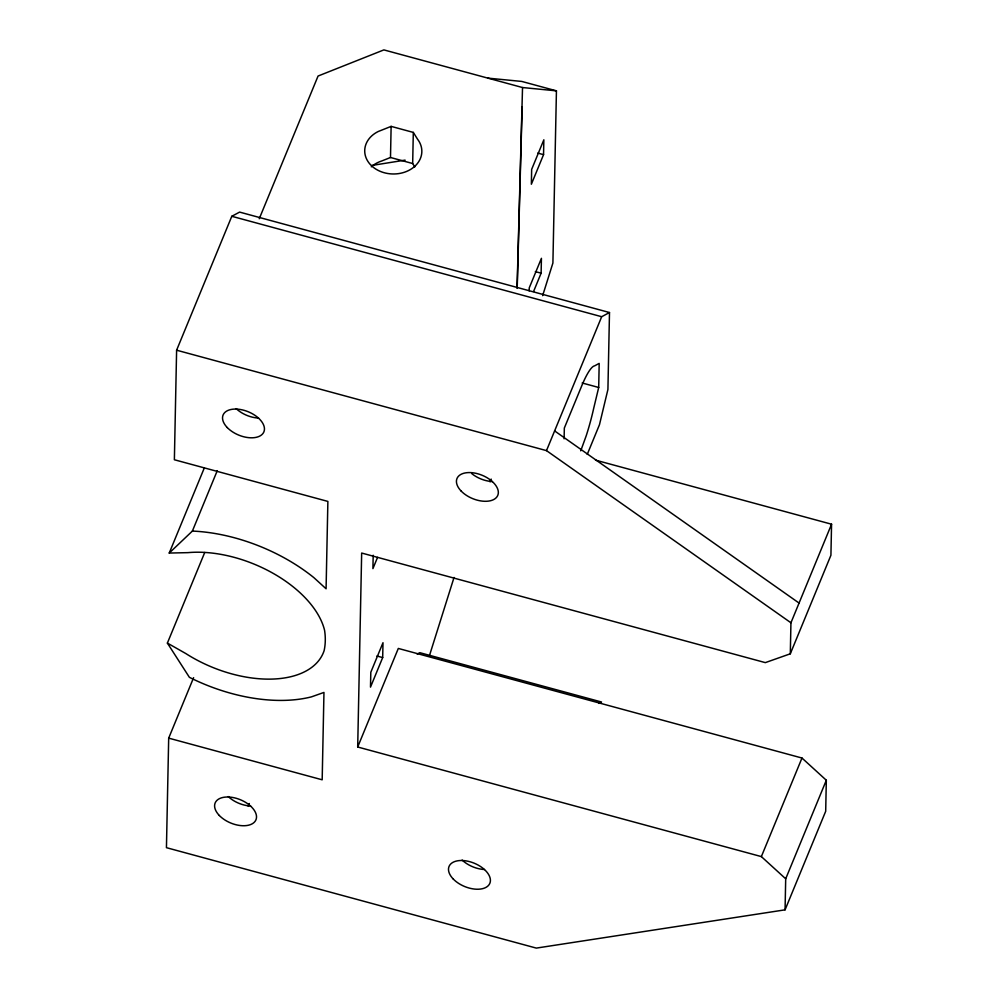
<?xml version="1.0" encoding="UTF-8"?>
<svg xmlns="http://www.w3.org/2000/svg" width="998" height="998" viewBox="0 0 998 998"><rect width="100%" height="100%" fill="white"/><g stroke="black" fill="none" stroke-linecap="round" stroke-linejoin="round"><path stroke-width="1.5" d="M193.612 677.654L168.687 738.133L166.441 847.676L536.325 948.1L785.064 909.839L825.695 811.274L826.319 780.249L801.98 758.031L398.314 648.438L357.696 747.003L761.362 856.596L785.7 878.801L785.064 909.839M587.248 454.389L599.474 424.699L607.919 389.469L609.491 312.524L239.607 212.1L231.798 216.292L176.609 350.198L174.376 459.754L327.88 501.42L326.084 588.783L313.883 577.642A130.214 74.314 22.4 0 0 192.377 531.073L169.236 553.054L187.911 552.643A97.492 55.639 22.4 0 1 324.575 630.312A148.265 84.618 22.4 0 1 324.15 650.546A97.492 55.639 22.4 0 1 185.84 653.565L167.39 643.086L204.727 552.493M357.696 747.003L361.663 553.042L765.329 662.622L790.304 653.802L830.922 555.25L831.559 524.212L595.494 460.115M373.19 555.25L372.915 568.623L377.568 557.358M371.281 166.841A28.555 22.892 1.2 0 1 382.059 160.853L390.492 157.497L391.129 126.384L413.309 132.41L417.563 139.209A28.555 22.892 1.2 0 1 408.319 170.658A28.555 22.892 1.2 0 1 368.998 162.961A28.555 22.892 1.2 0 1 378.254 131.499L391.129 126.384M382.683 657.57L382.995 642.712L370.807 672.278L370.495 687.135L382.683 657.57L376.907 656.01M414.806 166.916L412.673 163.522L413.309 132.41M529.177 290.867L529.239 287.886L541.427 258.32L541.116 273.178L533.581 291.491M543.548 154.665L543.848 139.807L531.66 169.373L531.36 184.231L543.548 154.665L537.772 153.093M487.872 78.131L521.779 81.437L556.435 90.843L552.904 263.01L542.65 295.645M564.107 438.808L564.332 428.067L581.597 386.176A55.177 9.805 -74.8 0 1 594.583 365.867L599.187 363.397L598.7 387.474L593.71 408.257A55.177 9.805 -74.8 0 1 586.2 435.814L580.749 450.834M790.304 653.802L790.94 622.777L831.559 524.212M517.064 288.385L522.528 87.537L383.881 49.9L318.063 76.035L259.243 218.749M517.214 287.611L522.129 107.011M429.315 656.06L454.04 577.455M169.236 553.054L204.203 468.212M192.377 531.073L217.265 470.682M248.215 806.259L249.338 803.515M490.03 481.822L491.166 479.09M790.94 622.777L546.492 450.622L601.682 316.715L609.491 312.524M761.362 856.596L801.98 758.031M785.7 878.801L826.319 780.249M417.189 654.077L419.796 652.68L601.532 702.018L598.925 703.415M371.867 165.443L405.101 160.129M522.528 87.537L556.435 90.843M390.492 157.497L412.673 163.522M535.34 271.618L541.116 273.178M231.798 216.292L601.682 316.715M582.158 382.983L598.7 387.474M176.609 350.198L546.492 450.622M168.687 738.133L322.179 779.8L323.963 692.437L311.438 696.866A130.214 74.314 22.4 0 1 189.383 677.318L167.39 643.086M554.626 430.911L799.061 603.054M250.598 805.997A22.068 12.6 22.4 0 1 228.255 796.566M492.426 481.56A22.068 12.6 22.4 0 1 471.829 473.663M484.492 869.495A22.068 12.6 22.4 0 1 462.136 860.064M258.532 418.062A22.068 12.6 22.4 0 1 236.177 408.631M461.151 491.053A22.068 12.6 22.4 0 0 496.979 496.792A22.068 12.6 22.4 0 0 474 472.952A22.068 12.6 22.4 0 0 461.151 491.053M219.323 815.491A22.068 12.6 22.4 0 0 255.164 821.229A22.068 12.6 22.4 0 0 232.185 797.39A22.068 12.6 22.4 0 0 219.323 815.491M453.217 878.989A22.068 12.6 22.4 0 0 489.057 884.727A22.068 12.6 22.4 0 0 466.078 860.887A22.068 12.6 22.4 0 0 453.217 878.989M227.257 427.556A22.068 12.6 22.4 0 0 263.098 433.294A22.068 12.6 22.4 0 0 240.119 409.454A22.068 12.6 22.4 0 0 227.257 427.556"/></g></svg>
